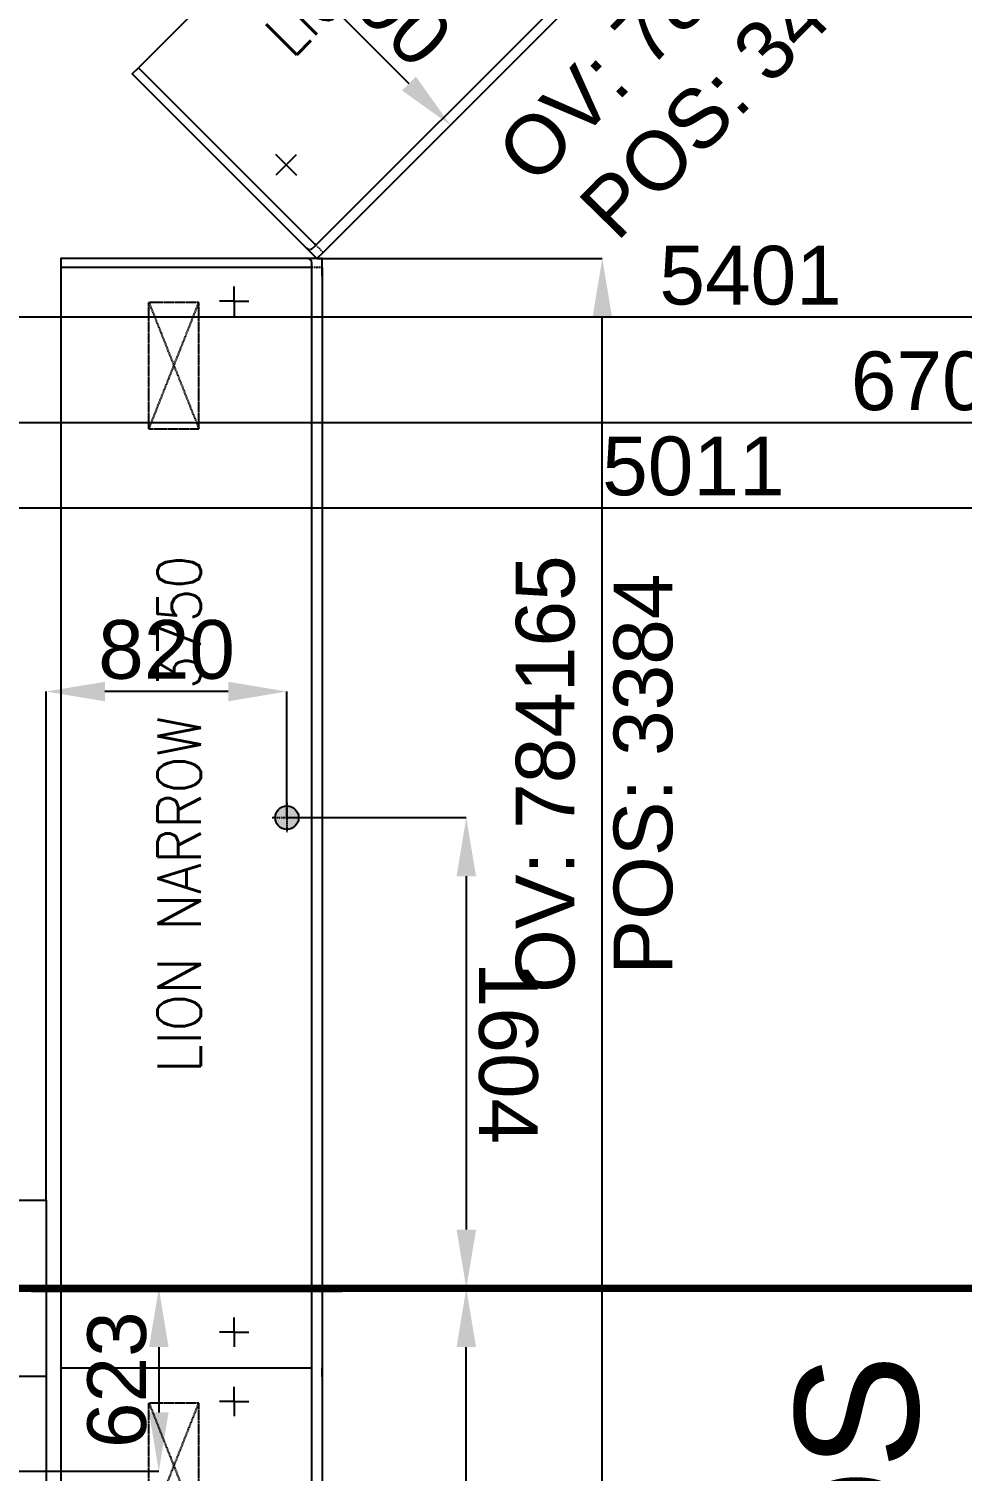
# Model space of a CAD drawing. Header units: millimetres. Extents: x 1478096 to 1808313, y 619971 to 762366.
# Drawn here: x 1539886 to 1543066, y 719208 to 724123 of the extents above; entities that cross this region are included whole.
import ezdxf
from ezdxf.enums import TextEntityAlignment as Align

# ---------------------------------------------------------------- set-up
doc = ezdxf.new("R2010")
doc.units = ezdxf.units.MM
doc.header["$LTSCALE"] = 10
for name, pattern in [('CENTERX2', [4, 2.5, -0.5, 0.5, -0.5]), ('TRATTEGGIATA', [0.75, 0.5, -0.25]), ('TRATTEGGIATA2', [0.375, 0.25, -0.125])]:
    doc.linetypes.add(name, pattern=pattern)
for name, color, linetype in [('0_Estructura', 251, 'Continuous'), ('BANCHI', 3, 'Continuous'), ('COSTAN-CAM-EJES', 251, 'CENTERX2'), ('COSTAN-CAM-PIL-AISLACION', 45, 'Continuous'), ('COSTAN-EXH-COTAS', 7, 'Continuous'), ('COSTAN-EXH-Desagues', 1, 'Continuous'), ('COSTAN-EXH-NOMENCLATURAS', 7, 'Continuous'), ('DESAGUE MAQUINA', 3, 'Continuous'), ('DESAGUE PISO', 7, 'TRATTEGGIATA'), ('GABINETE', 1, 'Continuous'), ('GOP', 1, 'Continuous'), ('LATERALES', 3, 'Continuous'), ('LAY-OUT-HELADERAS', 251, 'Continuous'), ('QUADRO_ELETTRICO', 8, 'Continuous'), ('TESTI20', 3, 'Continuous'), ('TETTO', 3, 'TRATTEGGIATA'), ('W-section count', 250, 'Continuous'), ('ZZCOSTAN-CAM-NOMENCLATURAS', 7, 'Continuous')]:
    doc.layers.add(name, color=color, linetype=linetype)
doc.styles.add('costan', font='arial.ttf')
doc.styles.add('HEAD', font='arial.ttf', dxfattribs={"height": 0.6})
doc.styles.add('TESTI15', font='romans.shx', dxfattribs={"width": 0.9, "height": 1.5})
doc.dimstyles.new('COSTAN-DESAGUES', dxfattribs={"dimtxt": 200, "dimasz": 200, "dimexe": 0, "dimexo": 0, "dimgap": 40, "dimtad": 1, "dimdec": 0, "dimzin": 0, "dimdsep": 46, "dimtxsty": 'costan', "dimblk1": 'ARCHTICK', "dimblk2": 'ARCHTICK', "dimcen": 0, "dimclrd": 256, "dimclre": 256, "dimclrt": 256, "dimadec": 0, "dimazin": 0, "dimtfac": 1, "dimtdec": 0, "dimtofl": 0, "dimtmove": 0, "dimatfit": 3, "dimfxl": 0, "dimtolj": 1, "dimtzin": 0, "dimarcsym": 0})
doc.dimstyles.new('COSTAN-MM-100', dxfattribs={"dimtxt": 200, "dimasz": 200, "dimexe": 0, "dimexo": 0, "dimgap": 40, "dimtad": 1, "dimdec": 0, "dimzin": 0, "dimdsep": 46, "dimtxsty": 'costan', "dimblk1": 'ARCHTICK', "dimblk2": 'ARCHTICK', "dimcen": 0, "dimclrd": 256, "dimclre": 256, "dimclrt": 256, "dimadec": 0, "dimazin": 0, "dimtfac": 1, "dimtdec": 0, "dimtofl": 0, "dimtmove": 0, "dimatfit": 3, "dimfxl": 0, "dimtolj": 1, "dimtzin": 0, "dimarcsym": 0})

# ---------------------------------------------------------------- blocks, each defined once
blk = doc.blocks.new('*D213')
at = {"layer": 'COSTAN-CAM-PIL-AISLACION', "lineweight": -2, "transparency": 16777216}
for p, q in [((1540015.4, 719831.1), (1540328.6, 719831.1)), ((1540328.6, 719631.1), (1540328.6, 719408)), ((1539740.1, 719208), (1540328.6, 719208))]:
    blk.add_line(p, q, dxfattribs=at)
at = {"layer": 'COSTAN-CAM-PIL-AISLACION', "transparency": 16777216}
for points in [[(1540295.3, 719631.1), (1540361.9, 719631.1), (1540328.6, 719831.1)], [(1540295.3, 719408), (1540361.9, 719408), (1540328.6, 719208)]]:
    blk.add_solid(points, dxfattribs=at)
at = {"layer": 'Defpoints', "color": 0, "transparency": 16777216}
for p in [(1540015.4, 719831.1), (1539740.1, 719208), (1540328.6, 719208)]:
    blk.add_point(p, dxfattribs=at)
at = {"layer": 'COSTAN-CAM-PIL-AISLACION', "transparency": 16777216, "insert": (1540186.4, 719519.6), "char_height": 200, "attachment_point": 5, "rotation": 90, "style": 'costan'}
blk.add_mtext('\\A1;623', dxfattribs=at)
blk = doc.blocks.new('_ARCHTICK')
at = {"color": 0, "linetype": 'ByBlock', "const_width": 0.15}
blk.add_lwpolyline([(-0.5, -0.5), (0.5, 0.5)], dxfattribs=at)
blk = doc.blocks.new('LI_TL1_N_250')
at = {"layer": 'DESAGUE MAQUINA'}
for p, q in [((121.7, -590), (121.7, -540)), ((2385, -590), (2385, -540)), ((121.7, -590), (71.7, -590)), ((121.7, -590), (121.7, -640)), ((121.7, -590), (171.7, -590)), ((2385, -590), (2335, -590)), ((2385, -590), (2385, -640)), ((2385, -590), (2435, -590))]:
    blk.add_line(p, q, dxfattribs=at)
at = {"layer": 'DESAGUE PISO'}
for p, q in [((1860, -720), (1860, -820)), ((1910, -770), (1810, -770))]:
    blk.add_line(p, q, dxfattribs=at)
at = {"layer": 'GABINETE'}
for p, q in [((2500, 0), (0, 0)), ((0, 0), (0, -855)), ((0, -855), (2500, -855)), ((2500, -890), (0, -890))]:
    blk.add_line(p, q, dxfattribs=at)
at = {"layer": 'LATERALES'}
for p, q in [((2500, -890), (0, -890)), ((2470, -890), (2500, -890))]:
    blk.add_line(p, q, dxfattribs=at)
at = {"layer": 'QUADRO_ELETTRICO', "linetype": 'TRATTEGGIATA2'}
for p, q in [((1950, -300), (2380, -300)), ((1950, -300), (2380, -470)), ((2380, -300), (1950, -470)), ((1950, -300), (1950, -470)), ((2380, -470), (2380, -300)), ((1950, -470), (2380, -470))]:
    blk.add_line(p, q, dxfattribs=at)
at = {"layer": 'TESTI20', "style": 'TESTI15', "width": 0.9}
blk.add_text('LION NARROW 2500', height=147.999, dxfattribs=at).set_placement((1271.4, -276.1), align=Align.MIDDLE)
blk = doc.blocks.new('LI_TL1_N_375')
at = {"layer": 'DESAGUE MAQUINA'}
for p, q in [((121.7, -590), (121.7, -540)), ((3635, -590), (3635, -540)), ((121.7, -590), (71.7, -590)), ((121.7, -590), (121.7, -640)), ((121.7, -590), (171.7, -590)), ((3635, -590), (3585, -590)), ((3635, -590), (3635, -640)), ((3635, -590), (3685, -590))]:
    blk.add_line(p, q, dxfattribs=at)
at = {"layer": 'DESAGUE PISO'}
for p, q in [((1875, -720), (1875, -820)), ((1925, -770), (1825, -770))]:
    blk.add_line(p, q, dxfattribs=at)
at = {"layer": 'GABINETE'}
for p, q in [((3750, 0), (0, 0)), ((0, 0), (0, -855)), ((0, -855), (3750, -855)), ((2500, -890), (0, -890))]:
    blk.add_line(p, q, dxfattribs=at)
at = {"layer": 'LATERALES', "color": 3, "linetype": 'ByBlock'}
blk.add_line((3750, -890), (0, -890), dxfattribs=at)
at = {"layer": 'LATERALES'}
blk.add_line((3720, -890), (3750, -890), dxfattribs=at)
at = {"layer": 'QUADRO_ELETTRICO', "linetype": 'TRATTEGGIATA2'}
for p, q in [((3200, -300), (3630, -300)), ((3200, -300), (3630, -470)), ((3630, -300), (3200, -470)), ((3200, -300), (3200, -470)), ((3630, -470), (3630, -300)), ((3200, -470), (3630, -470))]:
    blk.add_line(p, q, dxfattribs=at)
at = {"layer": 'TESTI20', "style": 'TESTI15', "width": 0.9}
blk.add_text('LION NARROW 3750', height=147.999, dxfattribs=at).set_placement((1886.9, -403.1), align=Align.MIDDLE)
blk = doc.blocks.new('*D527')
at = {"layer": 'COSTAN-EXH-COTAS', "lineweight": -2, "transparency": 16777216}
for p, q in [((1540867.7, 723340), (1541840, 723340)), ((1541840, 703480), (1541840, 723140)), ((1540885, 703280), (1541840, 703280))]:
    blk.add_line(p, q, dxfattribs=at)
at = {"layer": 'COSTAN-EXH-COTAS', "transparency": 16777216}
for points in [[(1541806.7, 723140), (1541873.3, 723140), (1541840, 723340)], [(1541806.7, 703480), (1541873.3, 703480), (1541840, 703280)]]:
    blk.add_solid(points, dxfattribs=at)
at = {"layer": 'Defpoints', "color": 0, "transparency": 16777216}
for p in [(1540867.7, 723340), (1541840, 723340), (1540885, 703280)]:
    blk.add_point(p, dxfattribs=at)
at = {"layer": 'COSTAN-EXH-COTAS', "transparency": 16777216, "insert": (1541697.9, 713310), "char_height": 200, "attachment_point": 5, "rotation": 90, "style": 'costan'}
blk.add_mtext('\\A1;20060', dxfattribs=at)
blk = doc.blocks.new('*D515')
at = {"layer": 'COSTAN-EXH-COTAS', "lineweight": -2, "transparency": 16777216}
blk.add_line((1540834.7, 724282.8), (1541181.2, 723936.3), dxfattribs=at)
at = {"layer": 'COSTAN-EXH-COTAS', "transparency": 16777216}
for points in [[(1540858.3, 724306.4), (1540811.1, 724259.2), (1540693.3, 724424.2)], [(1541204.7, 723959.9), (1541157.6, 723912.7), (1541322.6, 723794.9)]]:
    blk.add_solid(points, dxfattribs=at)
at = {"layer": 'Defpoints', "color": 0, "transparency": 16777216}
for p in [(1540693.3, 724424.2), (1541322.6, 723794.9), (1541322.6, 723794.9)]:
    blk.add_point(p, dxfattribs=at)
at = {"layer": 'COSTAN-EXH-COTAS', "transparency": 16777216, "insert": (1541108.4, 724210), "char_height": 200, "attachment_point": 5, "rotation": 315, "style": 'costan'}
blk.add_mtext('\\A1;890', dxfattribs=at)
blk = doc.blocks.new('*D520')
at = {"layer": 'COSTAN-EXH-Desagues', "lineweight": -2, "transparency": 16777216}
for p, q in [((1541376.5, 717885), (1541376.5, 719631.1)), ((1540765, 717685), (1541376.5, 717685))]:
    blk.add_line(p, q, dxfattribs=at)
at = {"layer": 'COSTAN-EXH-Desagues', "transparency": 16777216}
for points in [[(1541409.8, 719631.1), (1541343.2, 719631.1), (1541376.5, 719831.1)], [(1541409.8, 717885), (1541343.2, 717885), (1541376.5, 717685)]]:
    blk.add_solid(points, dxfattribs=at)
at = {"layer": 'Defpoints', "color": 0, "transparency": 16777216}
for p in [(1541376.5, 719831.1), (1541376.5, 719831.1), (1540765, 717685)]:
    blk.add_point(p, dxfattribs=at)
at = {"layer": 'COSTAN-EXH-Desagues', "transparency": 16777216, "insert": (1541518.6, 718758), "char_height": 200, "attachment_point": 5, "rotation": 270.0002, "style": 'costan'}
blk.add_mtext('\\A1;2146', dxfattribs=at)
blk = doc.blocks.new('COSTAN-REFERENCIA DE DESAGÜES')
at = {"layer": 'COSTAN-EXH-Desagues'}
blk.add_hatch(color=256, dxfattribs=at).paths.add_polyline_path([(40, 0, 1), (-40, 0, 1)])
blk.add_circle((0, 0), 40, dxfattribs=at)
blk = doc.blocks.new('*D522')
at = {"layer": 'COSTAN-EXH-Desagues', "lineweight": -2, "transparency": 16777216}
for p, q in [((1540765, 721435), (1541376.5, 721435)), ((1541376.5, 721235), (1541376.5, 720031.1))]:
    blk.add_line(p, q, dxfattribs=at)
at = {"layer": 'COSTAN-EXH-Desagues', "transparency": 16777216}
for points in [[(1541409.8, 721235), (1541343.2, 721235), (1541376.5, 721435)], [(1541409.8, 720031.1), (1541343.2, 720031.1), (1541376.5, 719831.1)]]:
    blk.add_solid(points, dxfattribs=at)
at = {"layer": 'Defpoints', "color": 0, "transparency": 16777216}
for p in [(1540765, 721435), (1541376.5, 719831.1), (1541376.5, 719831.1)]:
    blk.add_point(p, dxfattribs=at)
at = {"layer": 'COSTAN-EXH-Desagues', "transparency": 16777216, "insert": (1541518.6, 720633), "char_height": 200, "attachment_point": 5, "rotation": 270.0002, "style": 'costan'}
blk.add_mtext('\\A1;1604', dxfattribs=at)
blk = doc.blocks.new('*D545')
at = {"layer": 'COSTAN-EXH-Desagues', "lineweight": -2, "transparency": 16777216}
for p, q in [((1540565, 721864.7), (1540145, 721864.7)), ((1540765, 721435), (1540765, 721864.7))]:
    blk.add_line(p, q, dxfattribs=at)
at = {"layer": 'COSTAN-EXH-Desagues', "transparency": 16777216}
for points in [[(1540145, 721898), (1540145, 721831.4), (1539945, 721864.7)], [(1540565, 721898), (1540565, 721831.4), (1540765, 721864.7)]]:
    blk.add_solid(points, dxfattribs=at)
at = {"layer": 'Defpoints', "color": 0, "transparency": 16777216}
for p in [(1539945, 721864.7), (1539945, 721864.7), (1540765, 721435)]:
    blk.add_point(p, dxfattribs=at)
at = {"layer": 'COSTAN-EXH-Desagues', "transparency": 16777216, "insert": (1540355, 722006.8), "char_height": 200, "attachment_point": 5, "style": 'costan'}
blk.add_mtext('\\A1;820', dxfattribs=at)
blk = doc.blocks.new('*D656')
at = {"layer": 'COSTAN-EXH-Desagues', "lineweight": -2, "transparency": 16777216}
for p, q in [((1544845.6, 723140), (1539845, 723140)), ((1545045.6, 722913.2), (1545045.6, 723140))]:
    blk.add_line(p, q, dxfattribs=at)
at = {"layer": 'COSTAN-EXH-Desagues', "transparency": 16777216}
for points in [[(1539845, 723173.3), (1539845, 723106.7), (1539645, 723140)], [(1544845.6, 723173.3), (1544845.6, 723106.7), (1545045.6, 723140)]]:
    blk.add_solid(points, dxfattribs=at)
at = {"layer": 'Defpoints', "color": 0, "transparency": 16777216}
for p in [(1539645, 723140), (1539645, 723140), (1545045.6, 722913.2, -112421.9)]:
    blk.add_point(p, dxfattribs=at)
at = {"layer": 'COSTAN-EXH-Desagues', "transparency": 16777216, "insert": (1542345.3, 723282.1), "char_height": 200, "attachment_point": 5, "style": 'costan'}
blk.add_mtext('\\A1;5401', dxfattribs=at)
blk = doc.blocks.new('*D657')
at = {"layer": 'COSTAN-EXH-Desagues', "lineweight": -2, "transparency": 16777216}
for p, q in [((1546150.6, 722780), (1539845, 722780)), ((1546350.6, 721503.2), (1546350.6, 722780))]:
    blk.add_line(p, q, dxfattribs=at)
at = {"layer": 'COSTAN-EXH-Desagues', "transparency": 16777216}
for points in [[(1539845, 722813.3), (1539845, 722746.7), (1539645, 722780)], [(1546150.6, 722813.3), (1546150.6, 722746.7), (1546350.6, 722780)]]:
    blk.add_solid(points, dxfattribs=at)
at = {"layer": 'Defpoints', "color": 0, "transparency": 16777216}
for p in [(1539645, 722780), (1539645, 722780), (1546350.6, 721503.2)]:
    blk.add_point(p, dxfattribs=at)
at = {"layer": 'COSTAN-EXH-Desagues', "transparency": 16777216, "insert": (1542997.8, 722922.1), "char_height": 200, "attachment_point": 5, "style": 'costan'}
blk.add_mtext('\\A1;6706', dxfattribs=at)
blk = doc.blocks.new('*D658')
at = {"layer": 'COSTAN-EXH-Desagues', "lineweight": -2, "transparency": 16777216}
for p, q in [((1544455.6, 722490), (1539845, 722490)), ((1544655.6, 720283.2), (1544655.6, 722490))]:
    blk.add_line(p, q, dxfattribs=at)
at = {"layer": 'COSTAN-EXH-Desagues', "transparency": 16777216}
for points in [[(1539845, 722523.3), (1539845, 722456.7), (1539645, 722490)], [(1544455.6, 722523.3), (1544455.6, 722456.7), (1544655.6, 722490)]]:
    blk.add_solid(points, dxfattribs=at)
at = {"layer": 'Defpoints', "color": 0, "transparency": 16777216}
for p in [(1539645, 722490), (1539645, 722490), (1544655.6, 720283.2, -112421.9)]:
    blk.add_point(p, dxfattribs=at)
at = {"layer": 'COSTAN-EXH-Desagues', "transparency": 16777216, "insert": (1542150.3, 722632.1), "char_height": 200, "attachment_point": 5, "style": 'costan'}
blk.add_mtext('\\A1;5011', dxfattribs=at)

msp = doc.modelspace()

# ---------------------------------------------------------------- linework, layer by layer
at = {"layer": '0_Estructura'}
msp.add_lwpolyline([(1539945.046, 719531.133), (1539345.046, 719531.133), (1539345.046, 720131.133), (1539945.046, 720131.133)], close=True, dxfattribs=at)
at = {"layer": 'BANCHI'}
for p, q in [((1540864.136, 723385.925), (1540853.529, 723375.318)), ((1540850.046, 723309.963), (1540850.046, 723324.963))]:
    msp.add_line(p, q, dxfattribs=at)
for points in [[(1540888.885, 723361.176), (1540867.671, 723339.963, 1.33033444), (1540867.671, 723339.963), (1540238.346, 723969.288), (1540259.56, 723990.501)], [(1540885.046, 723309.963), (1540885.046, 723339.963, -1.33033444), (1540885.046, 723339.963), (1539995.046, 723339.963), (1539995.046, 723309.963)]]:
    msp.add_lwpolyline(points, format="xyb", dxfattribs=at)
for centre, start, end in [((1540842.923, 723385.925), 225, 315), ((1540835.046, 723324.963), 0, 90)]:
    msp.add_arc(centre, 15, start, end, dxfattribs=at)
at = {"layer": 'COSTAN-CAM-EJES', "const_width": 25}
msp.add_lwpolyline([(1478108.728, 719831.134), (1676824.92, 719831.134)], dxfattribs=at)
at = {"layer": 'COSTAN-EXH-Desagues'}
for p, q in [((1539945.046, 720131.133), (1539945.046, 721864.707)), ((1539945.046, 719531.133), (1539945.046, 717052.409))]:
    msp.add_line(p, q, dxfattribs=at)
at = {"layer": 'GOP'}
for p, q in [((1540860.6, 723389.46), (1540259.56, 723990.501)), ((1540864.136, 723385.925), (1540259.56, 723990.501)), ((1540845.046, 723309.963), (1539995.046, 723309.963)), ((1540850.046, 723309.963), (1539995.046, 723309.963))]:
    msp.add_line(p, q, dxfattribs=at)
at = {"layer": 'LAY-OUT-HELADERAS'}
msp.add_line((1539894.355, 719821.782), (1540953.855, 719821.782), dxfattribs=at)
at = {"layer": 'TETTO'}
for p, q in [((1540888.885, 723361.176), (1540860.6, 723389.46)), ((1540885.046, 723309.963), (1540845.046, 723309.963))]:
    msp.add_line(p, q, dxfattribs=at)

# ---------------------------------------------------------------- block references
at = {"layer": 'COSTAN-EXH-Desagues'}
msp.add_blockref('COSTAN-REFERENCIA DE DESAGÜES', (1540765.046, 721434.963), dxfattribs=at)
at = {"layer": 'ZZCOSTAN-CAM-NOMENCLATURAS'}
for name, p, rotation in [('LI_TL1_N_250', (1540259.56, 723990.501), 44.99999999999431), ('LI_TL1_N_375', (1539995.046, 719559.963), 90), ('LI_TL1_N_375', (1539995.046, 715809.963), 90)]:
    msp.add_blockref(name, p, dxfattribs=dict(at, rotation=rotation))

# ---------------------------------------------------------------- texts
at = {"layer": 'COSTAN-EXH-NOMENCLATURAS', "char_height": 200, "attachment_point": 5, "style": 'costan'}
for s, insert, rotation in [('OV: 784165\\PPOS: 3496', (1542178.589, 724067.664), 45.588122), ('OV: 784165\\PPOS: 3384', (1541813.336, 721583.288), 90)]:
    msp.add_mtext(s, dxfattribs=dict(at, insert=insert, rotation=rotation))
at = {"layer": 'W-section count', "style": 'HEAD'}
msp.add_text('LÁCTEOS', height=420, rotation=90, dxfattribs=at).set_placement((1542655.168, 718237.368, 64472.888), align=Align.MIDDLE)

# ---------------------------------------------------------------- dimensions: what is measured, and where the dimension line sits
at = {"layer": 'COSTAN-CAM-PIL-AISLACION'}
dim = msp.add_linear_dim(base=(1540328.609, 719208.034), p1=(1540015.44, 719831.134), p2=(1539740.126, 719208.034), angle=90, dimstyle='COSTAN-MM-100', override={"dimfxl": 0.18}, dxfattribs=at)
dim.commit()
dim.dimension.update_dxf_attribs({"geometry": '*D213', "text_midpoint": (1540186.426, 719519.584)})
at = {"layer": 'COSTAN-EXH-COTAS'}
dim = msp.add_aligned_dim(p1=(1540693.268, 724424.209), p2=(1541322.593, 723794.884), distance=0, dimstyle='COSTAN-MM-100', dxfattribs=at)
dim.commit()
dim.dimension.update_dxf_attribs({"geometry": '*D515', "text_midpoint": (1541108.421, 724210.037)})
dim = msp.add_linear_dim(base=(1541840, 723339.963), p1=(1540885.046, 703279.963), p2=(1540867.671, 723339.963), angle=90, dimstyle='COSTAN-MM-100', dxfattribs=at)
dim.commit()
dim.dimension.update_dxf_attribs({"geometry": '*D527', "text_midpoint": (1541697.885, 713309.963)})
at = {"layer": 'COSTAN-EXH-Desagues'}
for base, p1, p2, picture, middle in [((1539645.047, 723140), (1545045.561, 722913.19, -112421.869), (1539645.047, 723140), '*D656', (1542345.304, 723282.115)), ((1539645.049, 722780), (1546350.561, 721503.19), (1539645.049, 722780), '*D657', (1542997.805, 722922.115)), ((1539645.049, 722490), (1544655.561, 720283.19, -112421.869), (1539645.049, 722490), '*D658', (1542150.305, 722632.115)), ((1539945.046, 721864.707), (1540765.046, 721434.963), (1539945.046, 721864.707), '*D545', (1540355.046, 722006.822))]:
    dim = msp.add_linear_dim(base=base, p1=p1, p2=p2, dimstyle='COSTAN-DESAGUES', dxfattribs=at)
    dim.commit()
    dim.dimension.update_dxf_attribs({"geometry": picture, "text_midpoint": middle})
for p1, picture, middle in [((1540765.046, 721434.963), '*D522', (1541518.614, 720633.05)), ((1540765.046, 717684.963), '*D520', (1541518.621, 718758.05))]:
    dim = msp.add_linear_dim(base=(1541376.503, 719831.134), p1=p1, p2=(1541376.503, 719831.134), angle=90.00021, dimstyle='COSTAN-DESAGUES', dxfattribs=at)
    dim.commit()
    dim.dimension.update_dxf_attribs({"geometry": picture, "text_midpoint": middle})

doc.saveas('drawing.dxf')
